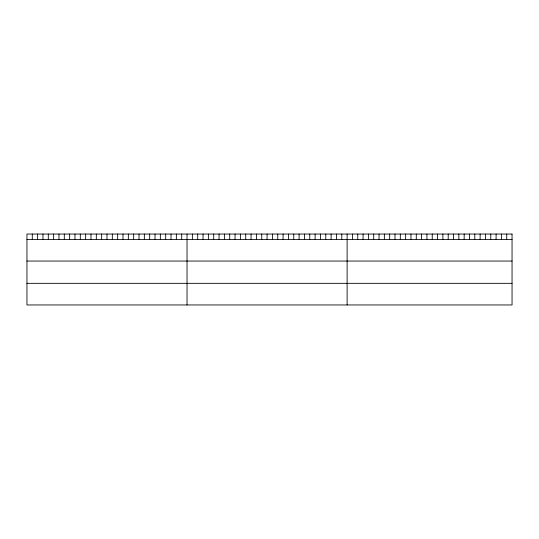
<?xml version="1.0" encoding="UTF-8"?>
<svg xmlns="http://www.w3.org/2000/svg" width="539" height="539" viewBox="0 0 539 539"><rect width="100%" height="100%" fill="white"/><g stroke="black" fill="none" stroke-linecap="round" stroke-linejoin="round"><path stroke-width="0.81" d="M26.95 239.431L512.05 239.431M26.95 261.051L512.05 261.051M26.95 283.339L512.05 283.339M506.727 234.041L506.727 239.431M501.411 234.041L501.411 239.431M496.089 234.041L496.089 239.431M490.766 234.041L490.766 239.431M485.45 234.041L485.45 239.431M480.128 234.041L480.128 239.431M474.805 234.041L474.805 239.431M469.489 234.041L469.489 239.431M464.167 234.041L464.167 239.431M458.844 234.041L458.844 239.431M453.528 234.041L453.528 239.431M448.205 234.041L448.205 239.431M442.883 234.041L442.883 239.431M437.567 234.041L437.567 239.431M432.244 234.041L432.244 239.431M426.922 234.041L426.922 239.431M421.599 234.041L421.599 239.431M416.283 234.041L416.283 239.431M410.961 234.041L410.961 239.431M405.638 234.041L405.638 239.431M400.322 234.041L400.322 239.431M394.999 234.041L394.999 239.431M389.677 234.041L389.677 239.431M384.361 234.041L384.361 239.431M379.038 234.041L379.038 239.431M373.716 234.041L373.716 239.431M368.4 234.041L368.4 239.431M363.077 234.041L363.077 239.431M357.755 234.041L357.755 239.431M352.439 234.041L352.439 239.431M347.116 234.041L347.116 304.959M341.78 234.041L341.78 239.431M336.444 234.041L336.444 239.431M331.108 234.041L331.108 239.431M325.772 234.041L325.772 239.431M320.435 234.041L320.435 239.431M315.099 234.041L315.099 239.431M309.763 234.041L309.763 239.431M304.427 234.041L304.427 239.431M299.091 234.041L299.091 239.431M293.755 234.041L293.755 239.431M288.419 234.041L288.419 239.431M283.083 234.041L283.083 239.431M277.747 234.041L277.747 239.431M272.411 234.041L272.411 239.431M267.074 234.041L267.074 239.431M261.738 234.041L261.738 239.431M256.402 234.041L256.402 239.431M251.066 234.041L251.066 239.431M245.73 234.041L245.73 239.431M240.394 234.041L240.394 239.431M235.058 234.041L235.058 239.431M229.722 234.041L229.722 239.431M224.386 234.041L224.386 239.431M219.05 234.041L219.05 239.431M213.713 234.041L213.713 239.431M208.377 234.041L208.377 239.431M203.041 234.041L203.041 239.431M197.705 234.041L197.705 239.431M192.369 234.041L192.369 239.431M187.033 234.041L187.033 304.959M181.697 234.041L181.697 239.431M176.361 234.041L176.361 239.431M171.025 234.041L171.025 239.431M165.689 234.041L165.689 239.431M160.352 234.041L160.352 239.431M155.016 234.041L155.016 239.431M149.68 234.041L149.68 239.431M144.344 234.041L144.344 239.431M139.008 234.041L139.008 239.431M133.672 234.041L133.672 239.431M128.336 234.041L128.336 239.431M123 234.041L123 239.431M117.664 234.041L117.664 239.431M112.328 234.041L112.328 239.431M106.992 234.041L106.992 239.431M101.655 234.041L101.655 239.431M96.319 234.041L96.319 239.431M90.983 234.041L90.983 239.431M85.647 234.041L85.647 239.431M80.311 234.041L80.311 239.431M74.975 234.041L74.975 239.431M69.639 234.041L69.639 239.431M64.303 234.041L64.303 239.431M58.967 234.041L58.967 239.431M53.63 234.041L53.63 239.431M48.294 234.041L48.294 239.431M42.958 234.041L42.958 239.431M37.622 234.041L37.622 239.431M32.286 234.041L32.286 239.431M512.05 234.041L26.95 234.041L26.95 304.959L512.05 304.959L512.05 234.041"/></g></svg>
